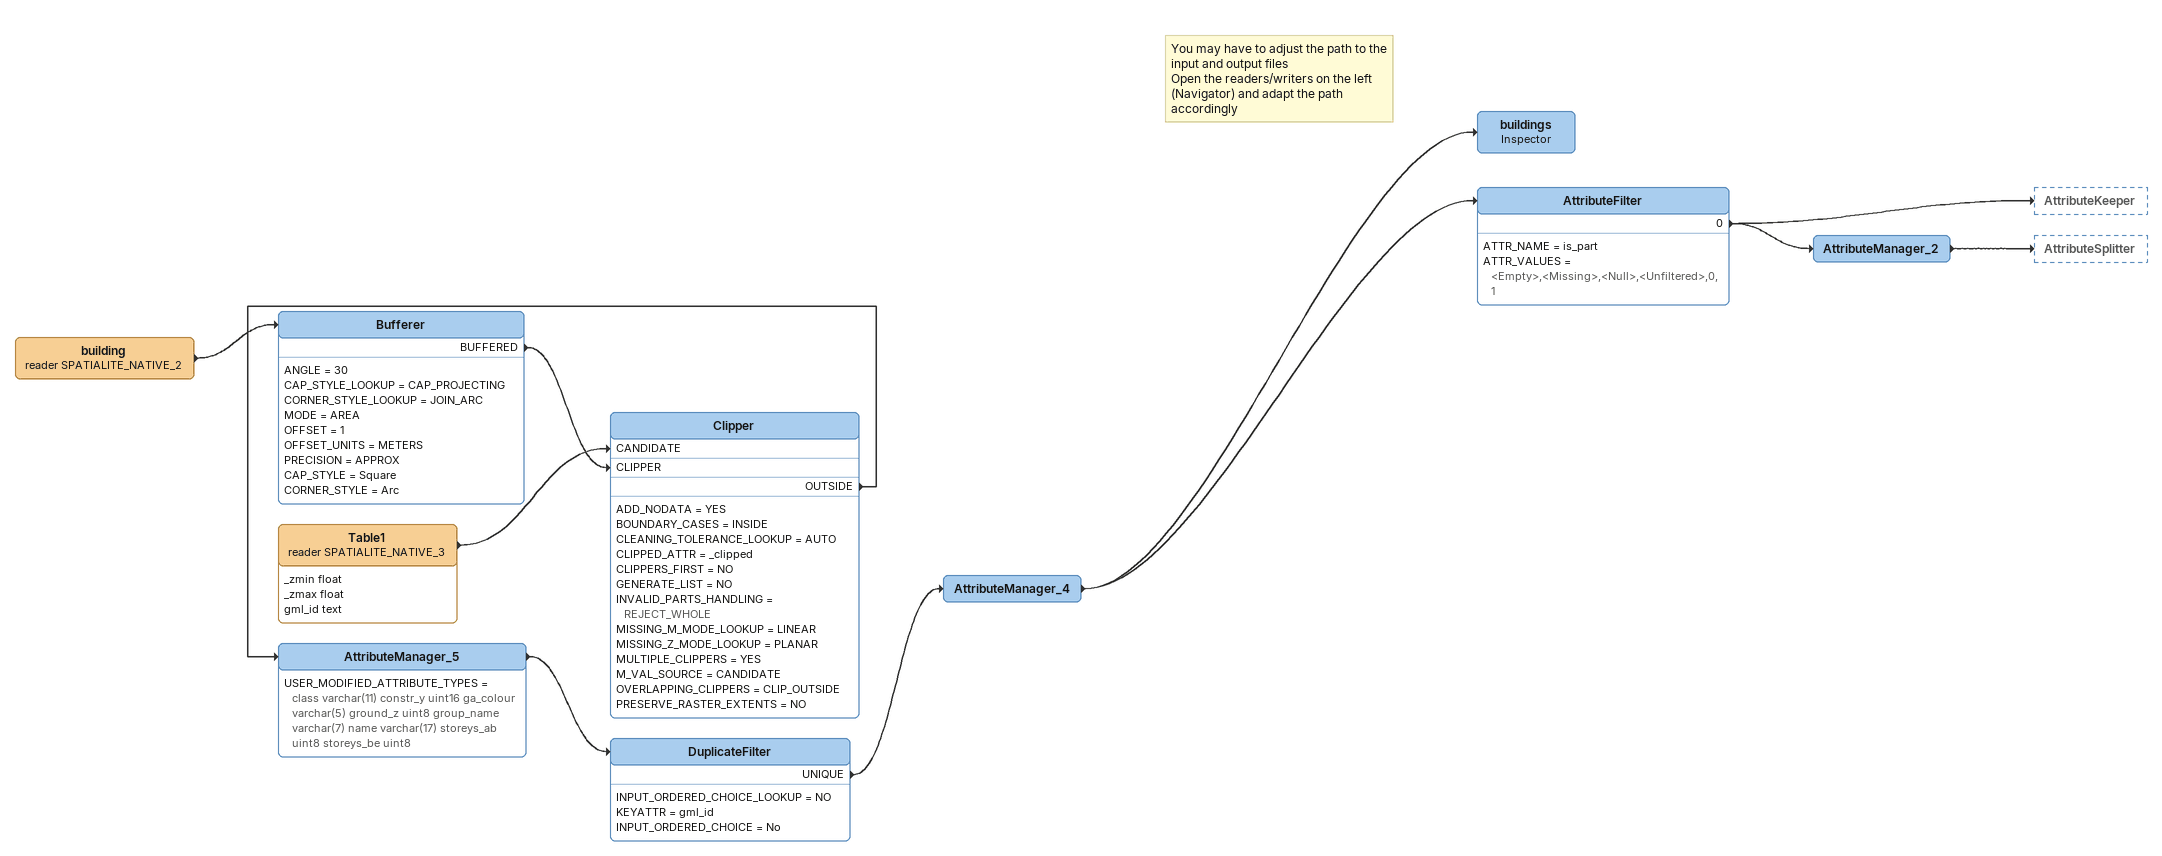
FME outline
building (reader SPATIALITE_NATIVE_2)
    -> Bufferer
Bufferer
    ANGLE = 30
    CAP_STYLE_LOOKUP = CAP_PROJECTING
    CORNER_STYLE_LOOKUP = JOIN_ARC
    MODE = AREA
    OFFSET = 1
    OFFSET_UNITS = METERS
    PRECISION = APPROX
    CAP_STYLE = Square
    CORNER_STYLE = Arc
    BUFFERED -> Clipper [CLIPPER]
Table1 (reader SPATIALITE_NATIVE_3)
    attributes: _zmin float, _zmax float, gml_id text
    -> Clipper [CANDIDATE]
Clipper
    ADD_NODATA = YES
    BOUNDARY_CASES = INSIDE
    CLEANING_TOLERANCE_LOOKUP = AUTO
    CLIPPED_ATTR = _clipped
    CLIPPERS_FIRST = NO
    GENERATE_LIST = NO
    INVALID_PARTS_HANDLING = REJECT_WHOLE
    MISSING_M_MODE_LOOKUP = LINEAR
    MISSING_Z_MODE_LOOKUP = PLANAR
    MULTIPLE_CLIPPERS = YES
    M_VAL_SOURCE = CANDIDATE
    OVERLAPPING_CLIPPERS = CLIP_OUTSIDE
    PRESERVE_RASTER_EXTENTS = NO
    OUTSIDE -> AttributeManager_5
AttributeManager_5
    USER_MODIFIED_ATTRIBUTE_TYPES = class varchar(11) constr_y uint16 ga_colour varchar(5) ground_z uint8 group_name varchar(7) name varchar(17) storeys_ab uint8 storeys_be uint8
    -> DuplicateFilter
DuplicateFilter
    INPUT_ORDERED_CHOICE_LOOKUP = NO
    KEYATTR = gml_id
    INPUT_ORDERED_CHOICE = No
    UNIQUE -> AttributeManager_4
AttributeManager_4
    -> AttributeFilter
    -> buildings
Note: You may have to adjust the path to the input and output files / Open the readers/writers on the left (Navigator) and adapt the path accordingly
buildings: Inspector
AttributeFilter
    ATTR_NAME = is_part
    ATTR_VALUES = <Empty>,<Missing>,<Null>,<Unfiltered>,0,1
    0 -> AttributeManager_2
    0 -> AttributeKeeper
AttributeManager_2
    -> AttributeSplitter
